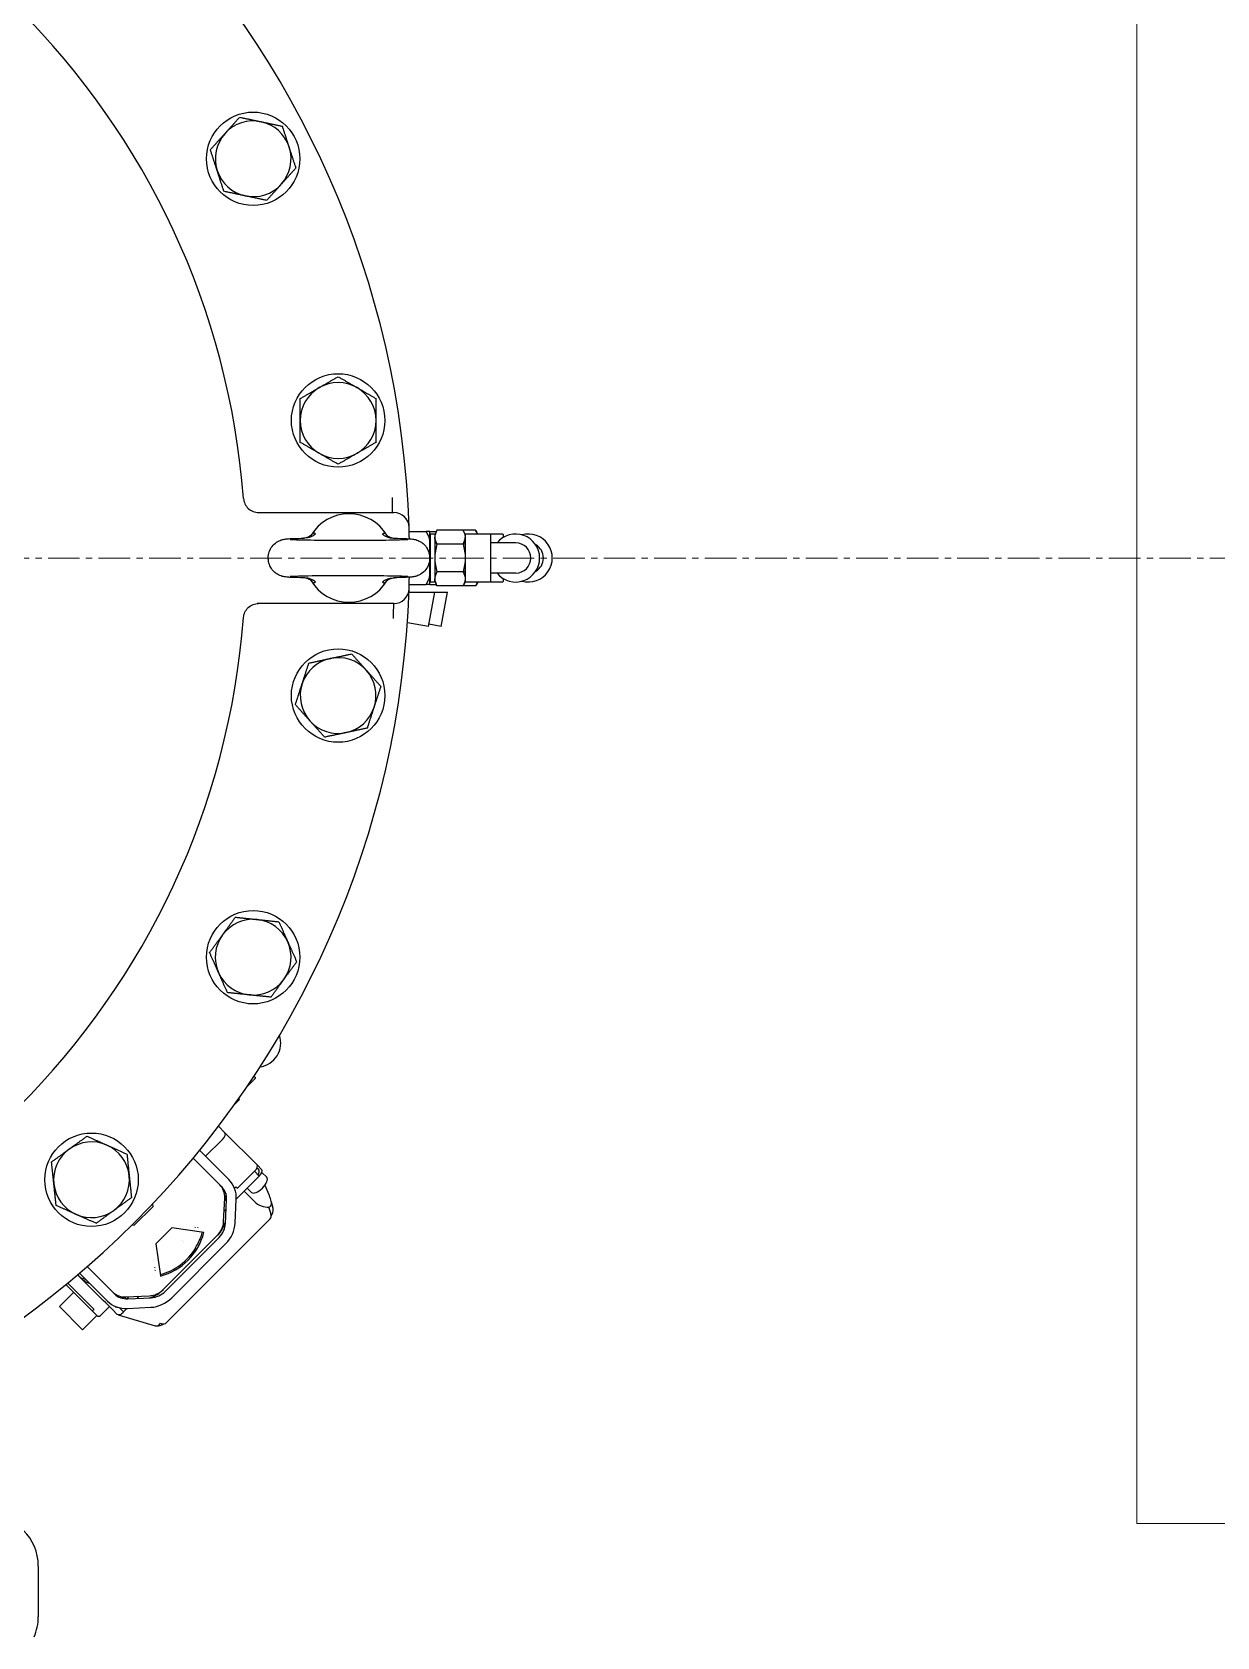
# Model space of a CAD drawing. Header units: millimetres. Extents: x 47998 to 491357, y 29487 to 305355.
# Drawn here: x 49337.9 to 49384.8, y 30350.5 to 30414 of the extents above; entities that cross this region are included whole.
import ezdxf

# ---------------------------------------------------------------- set-up
doc = ezdxf.new("R2010")
doc.units = ezdxf.units.MM
doc.linetypes.add('GP kota 28.53_PBS_strojarstvo_rashladni_sustav$0$CENTER', pattern=[2, 1.25, -0.25, 0.25, -0.25])

msp = doc.modelspace()

# ---------------------------------------------------------------- linework, layer by layer
at = {"color": 4, "linetype": 'Continuous', "lineweight": 20}
for p, q in [((49381.677, 30434.953), (49381.677, 30354.953)), ((49381.677, 30354.953), (49406.677, 30354.953))]:
    msp.add_line(p, q, dxfattribs=at)
at = {"color": 1, "linetype": 'Continuous', "lineweight": -3}
for p, q in [((49352.198, 30394.961), (49352.198, 30395.56)), ((49346.846, 30394.961), (49352.257, 30394.961)), ((49349.148, 30394.107), (49349.067, 30394.165)), ((49351.805, 30394.107), (49351.887, 30394.165)), ((49352.862, 30394.211), (49353.527, 30394.211)), ((49353.677, 30394.211), (49353.527, 30394.211)), ((49353.677, 30393.822), (49353.677, 30394.211)), ((49353.677, 30394.211), (49353.936, 30394.211)), ((49353.697, 30394.111), (49353.697, 30392.211)), ((49353.877, 30394.111), (49353.697, 30394.111)), ((49353.877, 30394.111), (49353.877, 30393.984)), ((49353.877, 30393.984), (49353.877, 30393.161)), ((49354.992, 30394.258), (49353.962, 30394.258)), ((49355.492, 30394.258), (49354.992, 30394.258)), ((49355.077, 30394.111), (49354.992, 30394.258)), ((49355.077, 30394.111), (49355.077, 30393.984)), ((49356.057, 30394.111), (49355.077, 30394.111)), ((49355.077, 30393.984), (49355.077, 30393.161)), ((49355.577, 30394.111), (49355.492, 30394.258)), ((49356.557, 30394.111), (49356.057, 30394.111)), ((49356.077, 30394.091), (49356.077, 30392.231)), ((49356.577, 30394.091), (49356.577, 30393.969)), ((49353.677, 30393.55), (49353.677, 30393.822)), ((49353.677, 30393.561), (49353.697, 30393.561)), ((49353.677, 30392.772), (49353.677, 30393.55)), ((49353.877, 30393.561), (49353.924, 30393.561)), ((49354.992, 30393.71), (49353.962, 30393.71)), ((49355.077, 30393.71), (49354.992, 30393.71)), ((49355.03, 30393.561), (49355.077, 30393.561)), ((49357.077, 30393.761), (49356.077, 30393.761)), ((49353.677, 30392.5), (49353.677, 30392.772)), ((49353.677, 30392.761), (49353.697, 30392.761)), ((49353.877, 30393.161), (49353.877, 30392.339)), ((49353.877, 30392.761), (49353.923, 30392.761)), ((49355.03, 30392.761), (49355.077, 30392.761)), ((49355.077, 30393.161), (49355.077, 30392.339)), ((49349.148, 30392.216), (49349.067, 30392.158)), ((49351.805, 30392.216), (49351.887, 30392.158)), ((49352.862, 30392.111), (49353.527, 30392.111)), ((49353.677, 30392.111), (49353.527, 30392.111)), ((49353.677, 30392.111), (49353.677, 30392.5)), ((49353.677, 30392.111), (49353.936, 30392.111)), ((49353.877, 30392.211), (49353.697, 30392.211)), ((49353.877, 30392.339), (49353.877, 30392.211)), ((49354.992, 30392.613), (49353.962, 30392.613)), ((49354.992, 30392.064), (49353.962, 30392.064)), ((49355.077, 30392.613), (49354.992, 30392.613)), ((49355.077, 30392.211), (49354.992, 30392.064)), ((49355.492, 30392.064), (49354.992, 30392.064)), ((49355.077, 30392.339), (49355.077, 30392.211)), ((49356.057, 30392.211), (49355.077, 30392.211)), ((49355.577, 30392.211), (49355.492, 30392.064)), ((49356.557, 30392.211), (49356.057, 30392.211)), ((49357.077, 30392.561), (49356.077, 30392.561)), ((49356.577, 30392.353), (49356.577, 30392.231)), ((49352.852, 30391.811), (49353.876, 30391.811)), ((49353.626, 30390.454), (49353.876, 30391.811)), ((49353.876, 30391.811), (49354.376, 30391.811)), ((49354.126, 30390.454), (49354.376, 30391.811)), ((49352.257, 30391.361), (49346.846, 30391.361)), ((49353.626, 30390.454), (49352.788, 30390.596)), ((49354.126, 30390.454), (49353.641, 30390.536)), ((49346.775, 30372.57), (49346.417, 30372.212)), ((49346.716, 30372.658), (49346.775, 30372.599)), ((49346.126, 30371.713), (49345.937, 30371.524)), ((49346.111, 30371.77), (49346.126, 30371.713)), ((49345.309, 30370.671), (49345.565, 30370.415)), ((49345.473, 30370.153), (49344.802, 30369.481)), ((49345.565, 30370.415), (49346.836, 30369.144)), ((49345.436, 30368.281), (49344.307, 30369.41)), ((49345.719, 30368.564), (49344.562, 30369.72)), ((49346.734, 30368.892), (49346.062, 30368.22)), ((49346.926, 30368.7), (49346.325, 30368.099)), ((49346.734, 30368.892), (49346.926, 30368.7)), ((49346.836, 30369.144), (49346.836, 30369.143)), ((49346.836, 30369.143), (49347.029, 30368.951)), ((49347.221, 30368.652), (49347.029, 30368.845)), ((49345.597, 30368.02), (49345.584, 30367.862)), ((49346.002, 30368.28), (49345.943, 30368.221)), ((49346.003, 30368.279), (49346.062, 30368.22)), ((49346.015, 30367.788), (49346.325, 30368.099)), ((49346.325, 30368.099), (49346.731, 30367.693)), ((49346.62, 30368.051), (49346.449, 30368.222)), ((49347.145, 30368.338), (49347.301, 30367.971)), ((49341.974, 30366.751), (49342.723, 30367.5)), ((49342.723, 30367.5), (49342.708, 30367.604)), ((49345.513, 30366.899), (49345.558, 30367.827)), ((49345.533, 30367.306), (49345.615, 30367.388)), ((49345.559, 30367.845), (49345.585, 30367.871)), ((49345.634, 30367.812), (49345.584, 30367.862)), ((49345.587, 30366.824), (49345.633, 30367.753)), ((49345.969, 30366.843), (49346.014, 30367.771)), ((49347.379, 30367.237), (49347.309, 30367.475)), ((49347.402, 30367.675), (49347.455, 30367.493)), ((49341.888, 30366.764), (49341.974, 30366.751)), ((49343.462, 30366.649), (49342.826, 30366.012)), ((49343.246, 30362.899), (49347.353, 30367.006)), ((49344.73, 30366.463), (49343.462, 30366.649)), ((49344.382, 30366.668), (49344.405, 30366.691)), ((49344.487, 30366.653), (49344.509, 30366.675)), ((49342.826, 30366.012), (49343.012, 30364.745)), ((49343.126, 30364.212), (49345.263, 30366.349)), ((49343.2, 30364.137), (49345.338, 30366.274)), ((49343.457, 30363.88), (49345.594, 30366.018)), ((49343.861, 30366.147), (49343.863, 30366.149)), ((49343.939, 30366.106), (49343.941, 30366.107)), ((49345.265, 30366.346), (49345.263, 30366.349)), ((49339.736, 30364.789), (49339.781, 30364.744)), ((49339.781, 30364.744), (49340.747, 30363.777)), ((49339.812, 30364.854), (49340.911, 30363.755)), ((49340.116, 30365.116), (49341.194, 30364.038)), ((49342.784, 30365.07), (49342.806, 30365.092)), ((49342.799, 30364.966), (49342.821, 30364.988)), ((49339.011, 30363.533), (49339.577, 30364.099)), ((49340.285, 30363.391), (49339.273, 30364.403)), ((49339.351, 30364.467), (49340.394, 30363.424)), ((49339.993, 30364.673), (49339.958, 30364.638)), ((49339.971, 30364.553), (49340.042, 30364.624)), ((49339.971, 30364.553), (49340.218, 30364.448)), ((49343.128, 30364.209), (49343.126, 30364.212)), ((49339.931, 30362.614), (49339.011, 30363.533)), ((49340.638, 30363.18), (49340.991, 30363.533)), ((49340.847, 30363.677), (49340.747, 30363.777)), ((49341.108, 30363.417), (49340.847, 30363.677)), ((49341.206, 30364.026), (49341.279, 30363.995)), ((49341.232, 30363.518), (49341.248, 30363.534)), ((49341.389, 30363.489), (49341.552, 30363.326)), ((49341.612, 30363.89), (49341.454, 30363.877)), ((49341.552, 30363.326), (49341.686, 30363.459)), ((49341.604, 30363.89), (49341.629, 30363.915)), ((49341.612, 30363.89), (49341.662, 30363.841)), ((49341.647, 30363.916), (49342.575, 30363.962)), ((49341.703, 30363.46), (49342.631, 30363.506)), ((49341.722, 30363.841), (49342.65, 30363.887)), ((49342.086, 30363.859), (49342.168, 30363.942)), ((49339.931, 30362.614), (49340.496, 30363.18)), ((49340.496, 30363.18), (49340.285, 30363.391)), ((49341.108, 30363.417), (49341.109, 30363.416)), ((49341.109, 30363.416), (49341.301, 30363.224)), ((49341.334, 30363.205), (49342.801, 30362.778)), ((49338.177, 30353.261), (49338.177, 30351.261))]:
    msp.add_line(p, q, dxfattribs=at)
at = {"color": 4, "linetype": 'GP kota 28.53_PBS_strojarstvo_rashladni_sustav$0$CENTER', "lineweight": 9}
msp.add_line((49224.564, 30393.161), (49757.964, 30393.161), dxfattribs=at)
at = {"color": 1, "linetype": 'Continuous', "lineweight": -3}
for centre in [(49346.684, 30408.96), (49350.048, 30398.605), (49350.048, 30387.717), (49346.684, 30377.362), (49340.284, 30368.554)]:
    msp.add_circle(centre, 1.85, dxfattribs=at)
for centre, radius, start, end in [((49315.677, 30393.161), 37.2, 1.87889, 88.12111), ((49315.677, 30393.161), 30.715, 4.39815, 85.60185), ((49346.684, 30408.96), 1.5, 78, 138), ((49346.684, 30408.96), 1.5, 138, 198), ((49346.684, 30408.96), 1.5, 18, 78), ((49346.684, 30408.96), 1.5, 318, 18), ((49346.684, 30408.96), 1.5, 198, 258), ((49346.684, 30408.96), 1.5, 258, 318), ((49350.048, 30398.605), 1.5, 120, 180), ((49350.048, 30398.605), 1.5, 60, 120), ((49350.048, 30398.605), 1.5, 0, 60), ((49350.048, 30398.605), 1.5, 180, 240), ((49350.048, 30398.605), 1.5, 300, 0), ((49350.048, 30398.605), 1.5, 240, 300), ((49350.477, 30393.161), 1.75, 31.17039, 148.82953), ((49352.257, 30394.361), 0.6, 1.87889, 90), ((49315.677, 30393.161), 37.2, 1.1737, 1.87889), ((49356.057, 30394.091), 0.02, 0, 90), ((49357.077, 30393.161), 0.95, 219.16671, 140.83329), ((49356.557, 30394.091), 0.02, 0, 90), ((49357.577, 30393.161), 0.95, 254.74248, 105.25752), ((49357.077, 30393.161), 0.6, 270, 90), ((49357.577, 30393.161), 0.6, 299.1764, 60.8236), ((49350.477, 30393.161), 1.75, 211.17041, 328.81926), ((49315.677, 30393.161), 37.2, 358.12111, 358.82631), ((49356.057, 30392.231), 0.02, 270, 0), ((49356.557, 30392.231), 0.02, 270, 0), ((49315.677, 30393.161), 37.2, 271.87889, 358.12111), ((49352.257, 30391.961), 0.6, 270, 358.12111), ((49315.677, 30393.161), 30.715, 274.39815, 355.60185), ((49315.649, 30393.163), 31.227, 356.70248, 356.70252), ((49350.048, 30387.717), 1.5, 102, 162), ((49350.048, 30387.717), 1.5, 42, 102), ((49350.048, 30387.717), 1.5, 342, 42), ((49350.048, 30387.717), 1.5, 162, 222), ((49350.048, 30387.717), 1.5, 282, 342), ((49350.048, 30387.717), 1.5, 222, 282), ((49346.684, 30377.362), 1.5, 84, 144), ((49346.684, 30377.362), 1.5, 24, 84), ((49346.684, 30377.362), 1.5, 144, 204), ((49346.684, 30377.362), 1.5, 324, 24), ((49346.684, 30377.362), 1.5, 204, 264), ((49346.684, 30377.362), 1.5, 264, 324), ((49346.825, 30373.963), 0.95, 277.80486, 18.90034), ((49346.761, 30372.584), 0.02, 315, 45), ((49340.284, 30368.554), 1.5, 66, 126), ((49340.284, 30368.554), 1.5, 6, 66), ((49340.284, 30368.554), 1.5, 126, 186), ((49340.284, 30368.554), 1.5, 306, 6), ((49340.284, 30368.554), 1.5, 186, 246), ((49340.284, 30368.554), 1.5, 246, 306), ((49340.567, 30363.251), 0.1, 225, 315), ((49336.177, 30353.261), 2, 0, 90), ((49336.177, 30351.261), 2, 336.42182, 0)]:
    msp.add_arc(centre, radius, start, end, dxfattribs=at)
for centre, major_axis, ratio, start_param, end_param in [((49352.257, 30390.761), (0, 0.6), 0.049036, 0.000805, 1.567579), ((49345.388, 30370.238), (0.177, 0.177), 0.483612, 4.712389, 6.283185), ((49344.871, 30367.715), (0.849, 0.849), 0.906308, 5.497787, 6.283185), ((49346.921, 30368.352), (0.301, 0.301), 0.422618, 3.141593, 6.283185), ((49346.659, 30368.967), (0.177, 0.177), 0.426464, 4.712389, 6.274168), ((49346.6, 30368.672), (0.301, 0.301), 0.422618, 5.341264, 6.727102), ((49346.852, 30368.774), (0.177, 0.177), 0.422618, 4.712389, 6.283185), ((49344.796, 30367.79), (0.566, 0.566), 0.906308, 5.497787, 6.283185), ((49344.871, 30367.715), (0.566, 0.566), 0.906308, 5.497787, 6.283185), ((49347.481, 30367.792), (-0.652, 1.491), 0.057462, 1.425189, 1.49471), ((49345.57, 30367.676), (0.1, 0.1), 0.298836, 0.618531, 1.440785), ((49347.155, 30368.117), (-0.487, 0.487), 0.871723, 1.570796, 2.528676), ((49346.824, 30367.326), (0.651, 0.077), 0.7587, -0.587216, 0.015901), ((49346.945, 30367.205), (0.424, 0.424), 0.763975, 5.759587, 5.934119), ((49344.75, 30366.861), (0.566, 0.566), 0.906308, 4.712389, 5.497787), ((49344.496, 30367.115), (0.849, 0.849), 0.906308, 4.712389, 5.247812), ((49344.825, 30366.787), (0.566, 0.566), 0.906308, 4.712389, 5.497787), ((49344.825, 30366.787), (0.849, 0.849), 0.906308, 4.712389, 5.497787), ((49346.824, 30367.326), (-0.558, 0.28), 0.488638, 2.980577, 3.591442), ((49347.09, 30367.06), (0.247, 0.247), 0.662309, 5.759587, 5.934119), ((49342.695, 30366.779), (1.556, 1.556), 0.906308, 4.127326, 5.297452), ((49342.645, 30366.83), (1.556, 1.556), 0.906308, 4.96821, 5.277299), ((49342.65, 30366.824), (1.556, 1.556), 0.906308, 4.145108, 4.96821), ((49341.685, 30364.679), (0.566, 0.566), 0.906308, 3.141593, 3.926991), ((49342.613, 30364.724), (0.566, 0.566), 0.906308, 3.926991, 4.712389), ((49342.359, 30364.978), (0.849, 0.849), 0.906308, 4.176966, 4.712389), ((49342.688, 30364.65), (0.566, 0.566), 0.906308, 3.926991, 4.712389), ((49341.759, 30364.604), (0.849, 0.849), 0.906308, 3.141593, 3.926991), ((49341.759, 30364.604), (0.566, 0.566), 0.906308, 3.141593, 3.926991), ((49341.422, 30364.203), (-0.447, 0.179), 0.512383, 1.993997, 2.238089), ((49341.798, 30363.905), (0.1, 0.1), 0.298836, 1.700808, 2.523062), ((49342.688, 30364.65), (0.849, 0.849), 0.906308, 3.926991, 4.712389), ((49340.355, 30363.462), (0.0707, 0.0707), 0.54, 3.141593, 4.712389), ((49341.918, 30362.96), (-0.621, 0.271), 0.057462, 0.145608, 0.187024), ((49341.755, 30363.123), (-0.203, 0.203), 0.871723, 0, 0.113964), ((49342.871, 30363.018), (0.07, 0.24), 0.78126, 3.141593, 4.306849), ((49342.926, 30363.428), (0.077, 0.651), 0.7587, 3.186222, 3.728809), ((49343.192, 30363.162), (0.247, 0.247), 0.662309, 3.490659, 3.665191), ((49342.926, 30363.428), (-0.28, 0.558), 0.488638, 2.691743, 3.302608)]:
    msp.add_ellipse(centre, major_axis=major_axis, ratio=ratio, start_param=start_param, end_param=end_param, dxfattribs=at)
for points, weights in [([(49345.569, 30409.964), (49345.838, 30410.262), (49346.149, 30410.607)], [1.75055534995, 1.75055534995, 1.6248711306]), ([(49346.149, 30410.607), (49346.603, 30410.511), (49346.996, 30410.427)], [1.6248711306, 1.75055534995, 1.75055534995]), ([(49344.99, 30409.32), (49345.3, 30409.665), (49345.569, 30409.964)], [1.6248711306, 1.75055534995, 1.75055534995]), ([(49346.996, 30410.427), (49347.389, 30410.344), (49347.843, 30410.247)], [1.75055534995, 1.75055534995, 1.6248711306]), ([(49348.11, 30409.424), (49347.986, 30409.806), (49347.843, 30410.247)], [1.75055534995, 1.75055534995, 1.6248711306]), ([(49345.257, 30408.497), (49345.133, 30408.879), (49344.99, 30409.32)], [1.75055534995, 1.75055534995, 1.6248711306]), ([(49348.378, 30408.6), (49348.235, 30409.041), (49348.11, 30409.424)], [1.6248711306, 1.75055534995, 1.75055534995]), ([(49348.378, 30408.6), (49348.067, 30408.255), (49347.798, 30407.956)], [1.6248711306, 1.75055534995, 1.75055534995]), ([(49345.525, 30407.673), (49345.381, 30408.114), (49345.257, 30408.497)], [1.6248711306, 1.75055534995, 1.75055534995]), ([(49347.798, 30407.956), (49347.53, 30407.658), (49347.219, 30407.313)], [1.75055534995, 1.75055534995, 1.6248711306]), ([(49346.372, 30407.493), (49345.979, 30407.576), (49345.525, 30407.673)], [1.75055534995, 1.75055534995, 1.6248711306]), ([(49347.219, 30407.313), (49346.765, 30407.409), (49346.372, 30407.493)], [1.6248711306, 1.75055534995, 1.75055534995]), ([(49349.298, 30399.904), (49349.646, 30400.105), (49350.048, 30400.337)], [1.75055534995, 1.75055534995, 1.6248711306]), ([(49350.048, 30400.337), (49350.45, 30400.105), (49350.798, 30399.904)], [1.6248711306, 1.75055534995, 1.75055534995]), ([(49348.548, 30399.471), (49348.95, 30399.703), (49349.298, 30399.904)], [1.6248711306, 1.75055534995, 1.75055534995]), ([(49350.798, 30399.904), (49351.146, 30399.703), (49351.548, 30399.471)], [1.75055534995, 1.75055534995, 1.6248711306]), ([(49348.548, 30398.605), (49348.548, 30399.007), (49348.548, 30399.471)], [1.75055534995, 1.75055534995, 1.6248711306]), ([(49351.548, 30398.605), (49351.548, 30399.007), (49351.548, 30399.471)], [1.75055534995, 1.75055534995, 1.6248711306]), ([(49348.548, 30397.739), (49348.548, 30398.203), (49348.548, 30398.605)], [1.6248711306, 1.75055534995, 1.75055534995]), ([(49351.548, 30397.739), (49351.548, 30398.203), (49351.548, 30398.605)], [1.6248711306, 1.75055534995, 1.75055534995]), ([(49349.298, 30397.306), (49348.95, 30397.507), (49348.548, 30397.739)], [1.75055534995, 1.75055534995, 1.6248711306]), ([(49351.548, 30397.739), (49351.146, 30397.507), (49350.798, 30397.306)], [1.6248711306, 1.75055534995, 1.75055534995]), ([(49350.048, 30396.873), (49349.646, 30397.105), (49349.298, 30397.306)], [1.6248711306, 1.75055534995, 1.75055534995]), ([(49350.798, 30397.306), (49350.45, 30397.105), (49350.048, 30396.873)], [1.75055534995, 1.75055534995, 1.6248711306]), ([(49354.992, 30394.258), (49355.077, 30394.111), (49355.077, 30393.984)], [2.02820517814, 2.18508739465, 2.18508739465]), ([(49355.492, 30394.258), (49355.537, 30394.181), (49355.557, 30394.111)], [2.02820517814, 2.10800585751, 2.14721462933]), ([(49355.077, 30392.339), (49355.077, 30392.211), (49354.992, 30392.064)], [2.18508739465, 2.18508739465, 2.02820517815]), ([(49355.557, 30392.211), (49355.537, 30392.142), (49355.492, 30392.064)], [2.14721462933, 2.10800585751, 2.02820517815]), ([(49348.622, 30388.181), (49348.746, 30388.563), (49348.889, 30389.004)], [1.75055534995, 1.75055534995, 1.6248711306]), ([(49348.889, 30389.004), (49349.343, 30389.101), (49349.736, 30389.185)], [1.6248711306, 1.75055534995, 1.75055534995]), ([(49349.736, 30389.185), (49350.13, 30389.268), (49350.584, 30389.365)], [1.75055534995, 1.75055534995, 1.6248711306]), ([(49350.584, 30389.365), (49350.894, 30389.02), (49351.163, 30388.721)], [1.6248711306, 1.75055534995, 1.75055534995]), ([(49351.163, 30388.721), (49351.432, 30388.422), (49351.743, 30388.077)], [1.75055534995, 1.75055534995, 1.6248711306]), ([(49348.354, 30387.357), (49348.498, 30387.799), (49348.622, 30388.181)], [1.6248711306, 1.75055534995, 1.75055534995]), ([(49351.475, 30387.254), (49351.599, 30387.636), (49351.743, 30388.077)], [1.75055534995, 1.75055534995, 1.6248711306]), ([(49348.934, 30386.714), (49348.665, 30387.012), (49348.354, 30387.357)], [1.75055534995, 1.75055534995, 1.6248711306]), ([(49351.207, 30386.43), (49351.351, 30386.872), (49351.475, 30387.254)], [1.6248711306, 1.75055534995, 1.75055534995]), ([(49349.513, 30386.07), (49349.203, 30386.415), (49348.934, 30386.714)], [1.6248711306, 1.75055534995, 1.75055534995]), ([(49351.207, 30386.43), (49350.753, 30386.334), (49350.36, 30386.25)], [1.6248711306, 1.75055534995, 1.75055534995]), ([(49350.36, 30386.25), (49349.967, 30386.167), (49349.513, 30386.07)], [1.75055534995, 1.75055534995, 1.6248711306]), ([(49345.47, 30378.244), (49345.706, 30378.569), (49345.979, 30378.945)], [1.75055534995, 1.75055534995, 1.6248711306]), ([(49345.979, 30378.945), (49346.441, 30378.896), (49346.841, 30378.854)], [1.6248711306, 1.75055534995, 1.75055534995]), ([(49346.841, 30378.854), (49347.24, 30378.812), (49347.702, 30378.764)], [1.75055534995, 1.75055534995, 1.6248711306]), ([(49347.702, 30378.764), (49347.891, 30378.34), (49348.054, 30377.972)], [1.6248711306, 1.75055534995, 1.75055534995]), ([(49344.961, 30377.543), (49345.234, 30377.919), (49345.47, 30378.244)], [1.6248711306, 1.75055534995, 1.75055534995]), ([(49345.313, 30376.752), (49345.15, 30377.119), (49344.961, 30377.543)], [1.75055534995, 1.75055534995, 1.6248711306]), ([(49348.054, 30377.972), (49348.218, 30377.605), (49348.406, 30377.181)], [1.75055534995, 1.75055534995, 1.6248711306]), ([(49347.897, 30376.481), (49348.134, 30376.806), (49348.406, 30377.181)], [1.75055534995, 1.75055534995, 1.6248711306]), ([(49345.666, 30375.961), (49345.477, 30376.385), (49345.313, 30376.752)], [1.6248711306, 1.75055534995, 1.75055534995]), ([(49347.388, 30375.78), (49347.661, 30376.156), (49347.897, 30376.481)], [1.6248711306, 1.75055534995, 1.75055534995]), ([(49346.527, 30375.871), (49346.127, 30375.913), (49345.666, 30375.961)], [1.75055534995, 1.75055534995, 1.6248711306]), ([(49347.388, 30375.78), (49346.927, 30375.829), (49346.527, 30375.871)], [1.6248711306, 1.75055534995, 1.75055534995]), ([(49346.11, 30371.768), (49346.119, 30371.742), (49346.126, 30371.713)], [2.27535489428, 2.25175032431, 2.22350811795]), ([(49339.402, 30369.767), (49339.728, 30370.004), (49340.103, 30370.276)], [1.75055534995, 1.75055534995, 1.6248711306]), ([(49340.103, 30370.276), (49340.527, 30370.088), (49340.894, 30369.924)], [1.6248711306, 1.75055534995, 1.75055534995]), ([(49340.894, 30369.924), (49341.261, 30369.761), (49341.685, 30369.572)], [1.75055534995, 1.75055534995, 1.6248711306]), ([(49338.702, 30369.258), (49339.077, 30369.531), (49339.402, 30369.767)], [1.6248711306, 1.75055534995, 1.75055534995]), ([(49338.792, 30368.397), (49338.75, 30368.797), (49338.702, 30369.258)], [1.75055534995, 1.75055534995, 1.6248711306]), ([(49341.685, 30369.572), (49341.734, 30369.11), (49341.776, 30368.711)], [1.6248711306, 1.75055534995, 1.75055534995]), ([(49341.776, 30368.711), (49341.818, 30368.311), (49341.866, 30367.849)], [1.75055534995, 1.75055534995, 1.6248711306]), ([(49338.883, 30367.536), (49338.834, 30367.997), (49338.792, 30368.397)], [1.6248711306, 1.75055534995, 1.75055534995]), ([(49339.674, 30367.184), (49339.307, 30367.347), (49338.883, 30367.536)], [1.75055534995, 1.75055534995, 1.6248711306]), ([(49340.465, 30366.831), (49340.841, 30367.104), (49341.166, 30367.34)], [1.6248711306, 1.75055534995, 1.75055534995]), ([(49341.166, 30367.34), (49341.491, 30367.577), (49341.866, 30367.849)], [1.75055534995, 1.75055534995, 1.6248711306]), ([(49340.465, 30366.831), (49340.041, 30367.02), (49339.674, 30367.184)], [1.6248711306, 1.75055534995, 1.75055534995])]:
    msp.add_rational_spline(points, weights, degree=2, dxfattribs=at)
for points in [[(49346.302, 30395.515), (49346.302, 30395.516), (49346.302, 30395.516), (49346.301, 30395.517)], [(49349.148, 30394.107), (49349.148, 30394.106), (49349.147, 30394.105), (49349.146, 30394.105)], [(49351.807, 30394.105), (49351.806, 30394.105), (49351.806, 30394.106), (49351.805, 30394.107)], [(49353.527, 30394.211), (49353.598, 30394.088), (49353.653, 30393.961), (49353.677, 30393.822)], [(49353.962, 30394.258), (49353.91, 30394.168), (49353.877, 30394.077), (49353.877, 30393.984)], [(49353.877, 30393.984), (49353.877, 30393.891), (49353.91, 30393.799), (49353.962, 30393.71)], [(49353.962, 30393.71), (49353.91, 30393.799), (49353.877, 30393.891), (49353.877, 30393.984)], [(49355.077, 30393.984), (49355.077, 30393.891), (49355.044, 30393.799), (49354.992, 30393.71)], [(49354.992, 30393.71), (49355.044, 30393.799), (49355.077, 30393.891), (49355.077, 30393.984)], [(49353.677, 30393.55), (49353.668, 30393.496), (49353.654, 30393.444), (49353.636, 30393.393)], [(49353.962, 30393.71), (49353.91, 30393.531), (49353.877, 30393.347), (49353.877, 30393.161)], [(49354.992, 30393.71), (49355.043, 30393.531), (49355.077, 30393.347), (49355.077, 30393.161)], [(49353.636, 30392.929), (49353.654, 30392.878), (49353.668, 30392.826), (49353.677, 30392.772)], [(49353.677, 30392.5), (49353.653, 30392.362), (49353.598, 30392.234), (49353.527, 30392.111)], [(49353.962, 30392.613), (49353.91, 30392.523), (49353.877, 30392.432), (49353.877, 30392.339)], [(49353.877, 30392.339), (49353.877, 30392.245), (49353.91, 30392.154), (49353.962, 30392.064)], [(49353.962, 30392.064), (49353.91, 30392.154), (49353.877, 30392.245), (49353.877, 30392.339)], [(49354.992, 30392.613), (49355.044, 30392.523), (49355.077, 30392.432), (49355.077, 30392.339)], [(49341.232, 30363.518), (49341.238, 30363.523), (49341.245, 30363.528), (49341.251, 30363.533)]]:
    msp.add_open_spline(points, degree=3, dxfattribs=at)
for points, knots in [([(49346.302, 30395.515), (49346.307, 30395.443), (49346.326, 30395.372), (49346.389, 30395.236), (49346.435, 30395.173), (49346.548, 30395.068), (49346.614, 30395.027), (49346.753, 30394.975), (49346.824, 30394.961), (49346.896, 30394.961), (49346.896, 30394.961), (49346.897, 30394.961)], [-0.9004468, -0.9004468, -0.9004468, -0.9004468, -0.6817895, -0.6817895, -0.4495896, -0.4495896, -0.2170841, -0.2170841, 0, 0, 0.0013916, 0.0013916, 0.0013916, 0.0013916]), ([(49348.697, 30392.378), (49348.507, 30392.382), (49348.348, 30392.387), (49348.162, 30392.395), (49348.108, 30392.397), (49348.029, 30392.403), (49348, 30392.405), (49347.953, 30392.411), (49347.939, 30392.413), (49347.899, 30392.42), (49347.871, 30392.425), (49347.806, 30392.443), (49347.773, 30392.454), (49347.708, 30392.481), (49347.677, 30392.497), (49347.599, 30392.544), (49347.554, 30392.578), (49347.46, 30392.668), (49347.414, 30392.727), (49347.338, 30392.862), (49347.31, 30392.939), (49347.286, 30393.065), (49347.281, 30393.113), (49347.281, 30393.244), (49347.295, 30393.328), (49347.348, 30393.483), (49347.388, 30393.557), (49347.487, 30393.685), (49347.548, 30393.742), (49347.645, 30393.808), (49347.678, 30393.826), (49347.738, 30393.855), (49347.766, 30393.865), (49347.809, 30393.88), (49347.827, 30393.885), (49347.867, 30393.896), (49347.888, 30393.9), (49347.925, 30393.907), (49347.94, 30393.91), (49347.982, 30393.915), (49348.004, 30393.917), (49348.097, 30393.925), (49348.176, 30393.929), (49348.392, 30393.937), (49348.533, 30393.941), (49348.697, 30393.944)], [0, 0, 0, 0, 0.812703, 0.812703, 1.237875, 1.237875, 1.520232, 1.520232, 1.626256, 1.626256, 1.767357, 1.767357, 1.883412, 1.883412, 1.991442, 1.991442, 2.160174, 2.160174, 2.38207, 2.38207, 2.623065, 2.623065, 2.76685, 2.76685, 3.014743, 3.014743, 3.259556, 3.259556, 3.502849, 3.502849, 3.617177, 3.617177, 3.711025, 3.711025, 3.775502, 3.775502, 3.875274, 3.875274, 3.983833, 3.983833, 4.19623, 4.19623, 4.834281, 4.834281, 5.533924, 5.533924, 5.533924, 5.533924]), ([(49349.067, 30394.165), (49349.037, 30394.124), (49349.003, 30394.087), (49348.968, 30394.057), (49348.945, 30394.038), (49348.921, 30394.022), (49348.897, 30394.008), (49348.884, 30394.001), (49348.87, 30393.994), (49348.857, 30393.988), (49348.795, 30393.96), (49348.733, 30393.948), (49348.67, 30393.943)], [0.000000002, 0.000000002, 0.000000002, 0.000000002, 0.001498404, 0.001498404, 0.001498404, 0.002459654, 0.002459654, 0.002459654, 0.002996807, 0.002996807, 0.002996807, 0.005553064, 0.005553064, 0.005553064, 0.005553064]), ([(49349.146, 30394.105), (49349.125, 30394.084), (49349.102, 30394.065), (49349.078, 30394.05), (49349.062, 30394.04), (49349.046, 30394.03), (49349.029, 30394.022), (49348.987, 30394.001), (49348.944, 30393.987), (49348.901, 30393.976), (49348.825, 30393.956), (49348.748, 30393.948), (49348.671, 30393.943)], [0, 0, 0, 0, 0.000877566, 0.000877566, 0.000877566, 0.001467306, 0.001467306, 0.001467306, 0.002934612, 0.002934612, 0.002934612, 0.005508973, 0.005508973, 0.005508973, 0.005508973]), ([(49349.039, 30394.128), (49349.037, 30394.126), (49349.025, 30394.112), (49348.992, 30394.064), (49348.97, 30394.031), (49348.946, 30393.988)], [0, 0, 0, 0, 0.2837834, 0.2837834, 0.5628961, 0.5628961, 0.5628961, 0.5628961]), ([(49351.807, 30394.105), (49351.828, 30394.084), (49351.851, 30394.065), (49351.875, 30394.05), (49351.891, 30394.04), (49351.908, 30394.03), (49351.925, 30394.022), (49351.966, 30394.001), (49352.009, 30393.987), (49352.053, 30393.976), (49352.129, 30393.956), (49352.206, 30393.948), (49352.283, 30393.943)], [0, 0, 0, 0, 0.000877566, 0.000877566, 0.000877566, 0.001467306, 0.001467306, 0.001467306, 0.002934612, 0.002934612, 0.002934612, 0.005508983, 0.005508983, 0.005508983, 0.005508983]), ([(49351.887, 30394.165), (49351.916, 30394.124), (49351.95, 30394.087), (49351.986, 30394.057), (49352.008, 30394.039), (49352.031, 30394.023), (49352.054, 30394.01), (49352.068, 30394.002), (49352.082, 30393.995), (49352.096, 30393.988), (49352.159, 30393.96), (49352.221, 30393.948), (49352.283, 30393.943)], [0, 0, 0, 0, 0.001498404, 0.001498404, 0.001498404, 0.002419827, 0.002419827, 0.002419827, 0.002996807, 0.002996807, 0.002996807, 0.005553398, 0.005553398, 0.005553398, 0.005553398]), ([(49352.008, 30393.988), (49352.006, 30393.992), (49352.003, 30393.996), (49351.972, 30394.049), (49351.948, 30394.085), (49351.923, 30394.119), (49351.916, 30394.127), (49351.915, 30394.128)], [2.6403355, 2.6403355, 2.6403355, 2.6403355, 2.6668441, 2.6668441, 3.0019038, 3.0019038, 3.2038233, 3.2038233, 3.2038233, 3.2038233]), ([(49352.257, 30393.944), (49352.446, 30393.94), (49352.606, 30393.935), (49352.791, 30393.928), (49352.845, 30393.925), (49352.925, 30393.919), (49352.953, 30393.917), (49353.001, 30393.911), (49353.015, 30393.909), (49353.054, 30393.903), (49353.083, 30393.897), (49353.147, 30393.88), (49353.181, 30393.868), (49353.245, 30393.841), (49353.277, 30393.825), (49353.355, 30393.779), (49353.4, 30393.744), (49353.493, 30393.655), (49353.54, 30393.595), (49353.615, 30393.461), (49353.643, 30393.383), (49353.668, 30393.257), (49353.672, 30393.209), (49353.672, 30393.079), (49353.658, 30392.995), (49353.605, 30392.84), (49353.566, 30392.766), (49353.467, 30392.637), (49353.406, 30392.58), (49353.308, 30392.515), (49353.275, 30392.496), (49353.215, 30392.468), (49353.188, 30392.457), (49353.144, 30392.442), (49353.127, 30392.437), (49353.087, 30392.426), (49353.066, 30392.422), (49353.029, 30392.415), (49353.013, 30392.413), (49352.971, 30392.407), (49352.949, 30392.405), (49352.856, 30392.398), (49352.778, 30392.394), (49352.561, 30392.386), (49352.42, 30392.382), (49352.257, 30392.378)], [0, 0, 0, 0, 0.812703, 0.812703, 1.237875, 1.237875, 1.520232, 1.520232, 1.626256, 1.626256, 1.767357, 1.767357, 1.883412, 1.883412, 1.991442, 1.991442, 2.160174, 2.160174, 2.38207, 2.38207, 2.623065, 2.623065, 2.76685, 2.76685, 3.014743, 3.014743, 3.259556, 3.259556, 3.502849, 3.502849, 3.617177, 3.617177, 3.711025, 3.711025, 3.775502, 3.775502, 3.875274, 3.875274, 3.983833, 3.983833, 4.19623, 4.19623, 4.834281, 4.834281, 5.533924, 5.533924, 5.533924, 5.533924]), ([(49348.143, 30393.899), (49348.143, 30393.899), (49348.143, 30393.899), (49348.144, 30393.899), (49348.152, 30393.898), (49348.186, 30393.895), (49348.223, 30393.893), (49348.344, 30393.888), (49348.445, 30393.885), (49348.713, 30393.878), (49348.894, 30393.875), (49349.306, 30393.869), (49349.543, 30393.866), (49350.012, 30393.862), (49350.245, 30393.861), (49350.477, 30393.861)], [5.903535, 5.903535, 5.903535, 5.903535, 5.909303, 5.909303, 6.107622, 6.107622, 6.477937, 6.477937, 7.070262, 7.070262, 7.803554, 7.803554, 8.574519, 8.574519, 9.268829, 9.268829, 9.268829, 9.268829]), ([(49350.477, 30393.861), (49350.734, 30393.861), (49350.995, 30393.863), (49351.488, 30393.867), (49351.726, 30393.87), (49352.144, 30393.876), (49352.329, 30393.88), (49352.616, 30393.888), (49352.727, 30393.893), (49352.798, 30393.898), (49352.81, 30393.899), (49352.81, 30393.899)], [0, 0, 0, 0, 0.772132, 0.772132, 1.559376, 1.559376, 2.344158, 2.344158, 3.111742, 3.111742, 3.360179, 3.360179, 3.360179, 3.360179]), ([(49353.877, 30393.161), (49353.877, 30393.068), (49353.885, 30392.975), (49353.9, 30392.883), (49353.915, 30392.791), (49353.936, 30392.701), (49353.962, 30392.613)], [0.015334346, 0.015334346, 0.015334346, 0.015334346, 0.018110341, 0.018110341, 0.018110341, 0.020886336, 0.020886336, 0.020886336, 0.020886336]), ([(49355.077, 30393.161), (49355.077, 30393.068), (49355.069, 30392.975), (49355.054, 30392.883), (49355.039, 30392.791), (49355.018, 30392.701), (49354.992, 30392.613)], [0.015334346, 0.015334346, 0.015334346, 0.015334346, 0.018110341, 0.018110341, 0.018110341, 0.020886336, 0.020886336, 0.020886336, 0.020886336]), ([(49350.477, 30392.461), (49350.219, 30392.461), (49349.959, 30392.46), (49349.466, 30392.456), (49349.227, 30392.453), (49348.809, 30392.446), (49348.624, 30392.443), (49348.337, 30392.434), (49348.227, 30392.43), (49348.155, 30392.425), (49348.143, 30392.424), (49348.143, 30392.424)], [0, 0, 0, 0, 0.772132, 0.772132, 1.559376, 1.559376, 2.344158, 2.344158, 3.111742, 3.111742, 3.360179, 3.360179, 3.360179, 3.360179]), ([(49349.067, 30392.158), (49349.037, 30392.199), (49349.003, 30392.236), (49348.968, 30392.266), (49348.946, 30392.284), (49348.923, 30392.299), (49348.9, 30392.312), (49348.886, 30392.321), (49348.872, 30392.328), (49348.857, 30392.334), (49348.795, 30392.362), (49348.733, 30392.375), (49348.67, 30392.379)], [0, 0, 0, 0, 0.001498404, 0.001498404, 0.001498404, 0.002415266, 0.002415266, 0.002415266, 0.002996807, 0.002996807, 0.002996807, 0.005553331, 0.005553331, 0.005553331, 0.005553331]), ([(49349.146, 30392.218), (49349.125, 30392.239), (49349.102, 30392.257), (49349.078, 30392.273), (49349.062, 30392.283), (49349.046, 30392.292), (49349.029, 30392.301), (49348.987, 30392.321), (49348.944, 30392.336), (49348.901, 30392.347), (49348.825, 30392.366), (49348.748, 30392.375), (49348.671, 30392.379)], [0, 0, 0, 0, 0.000877566, 0.000877566, 0.000877566, 0.001467306, 0.001467306, 0.001467306, 0.002934612, 0.002934612, 0.002934612, 0.005508983, 0.005508983, 0.005508983, 0.005508983]), ([(49348.946, 30392.334), (49348.953, 30392.321), (49348.961, 30392.309), (49348.995, 30392.252), (49349.018, 30392.221), (49349.035, 30392.199), (49349.038, 30392.195), (49349.039, 30392.194)], [2.6401081, 2.6401081, 2.6401081, 2.6401081, 2.7269226, 2.7269226, 3.0686634, 3.0686634, 3.2034938, 3.2034938, 3.2034938, 3.2034938]), ([(49352.81, 30392.424), (49352.81, 30392.424), (49352.81, 30392.424), (49352.81, 30392.424), (49352.802, 30392.425), (49352.767, 30392.427), (49352.73, 30392.429), (49352.609, 30392.434), (49352.508, 30392.438), (49352.24, 30392.444), (49352.059, 30392.448), (49351.648, 30392.454), (49351.41, 30392.456), (49350.942, 30392.46), (49350.708, 30392.461), (49350.477, 30392.461)], [5.903535, 5.903535, 5.903535, 5.903535, 5.909303, 5.909303, 6.107622, 6.107622, 6.477937, 6.477937, 7.070262, 7.070262, 7.803554, 7.803554, 8.574519, 8.574519, 9.268829, 9.268829, 9.268829, 9.268829]), ([(49351.807, 30392.218), (49351.828, 30392.239), (49351.851, 30392.257), (49351.875, 30392.273), (49351.891, 30392.283), (49351.908, 30392.292), (49351.925, 30392.301), (49351.966, 30392.321), (49352.009, 30392.336), (49352.053, 30392.347), (49352.129, 30392.366), (49352.206, 30392.375), (49352.283, 30392.379)], [0, 0, 0, 0, 0.000877566, 0.000877566, 0.000877566, 0.001467306, 0.001467306, 0.001467306, 0.002934612, 0.002934612, 0.002934612, 0.005508973, 0.005508973, 0.005508973, 0.005508973]), ([(49351.887, 30392.158), (49351.917, 30392.199), (49351.95, 30392.236), (49351.986, 30392.266), (49352.022, 30392.295), (49352.059, 30392.318), (49352.096, 30392.334), (49352.159, 30392.362), (49352.221, 30392.375), (49352.283, 30392.379)], [0, 0, 0, 0, 0.001498404, 0.001498404, 0.001498404, 0.002996807, 0.002996807, 0.002996807, 0.005548719, 0.005548719, 0.005548719, 0.005548719]), ([(49351.915, 30392.194), (49351.916, 30392.195), (49351.924, 30392.205), (49351.952, 30392.245), (49351.973, 30392.275), (49352, 30392.32), (49352.004, 30392.327), (49352.008, 30392.334)], [0, 0, 0, 0, 0.2398306, 0.2398306, 0.5161634, 0.5161634, 0.5635887, 0.5635887, 0.5635887, 0.5635887]), ([(49346.302, 30390.807), (49346.307, 30390.88), (49346.326, 30390.951), (49346.389, 30391.087), (49346.435, 30391.15), (49346.548, 30391.254), (49346.614, 30391.295), (49346.753, 30391.348), (49346.824, 30391.361), (49346.896, 30391.361), (49346.896, 30391.361), (49346.897, 30391.361)], [0, 0, 0, 0, 0.2186101, 0.2186101, 0.4507598, 0.4507598, 0.6832151, 0.6832151, 0.9002524, 0.9002524, 0.9016437, 0.9016437, 0.9016437, 0.9016437]), ([(49347.309, 30367.475), (49347.324, 30367.477), (49347.339, 30367.481), (49347.353, 30367.49), (49347.367, 30367.499), (49347.379, 30367.513), (49347.388, 30367.53), (49347.396, 30367.547), (49347.401, 30367.567), (49347.403, 30367.587), (49347.406, 30367.607), (49347.406, 30367.627), (49347.405, 30367.647), (49347.402, 30367.687), (49347.394, 30367.725), (49347.384, 30367.762), (49347.373, 30367.799), (49347.36, 30367.834), (49347.346, 30367.868)], [0.011059621, 0.011059621, 0.011059621, 0.011059621, 0.011663976, 0.011663976, 0.011663976, 0.012268332, 0.012268332, 0.012268332, 0.012872687, 0.012872687, 0.012872687, 0.013477042, 0.013477042, 0.013477042, 0.014685752, 0.014685752, 0.014685752, 0.015894462, 0.015894462, 0.015894462, 0.015894462]), ([(49339.781, 30364.744), (49339.793, 30364.731), (49339.806, 30364.72), (49339.82, 30364.708), (49339.833, 30364.697), (49339.847, 30364.687), (49339.862, 30364.677), (49339.869, 30364.672), (49339.876, 30364.667), (49339.884, 30364.662), (49339.891, 30364.657), (49339.899, 30364.653), (49339.907, 30364.649), (49339.915, 30364.645), (49339.923, 30364.641), (49339.931, 30364.638)], [0, 0, 0, 0, 0.000581991, 0.000581991, 0.000581991, 0.001163982, 0.001163982, 0.001163982, 0.001454978, 0.001454978, 0.001454978, 0.001745973, 0.001745973, 0.001745973, 0.002036969, 0.002036969, 0.002036969, 0.002036969]), ([(49339.931, 30364.638), (49339.936, 30364.637), (49339.94, 30364.636), (49339.944, 30364.635), (49339.949, 30364.634), (49339.954, 30364.634), (49339.958, 30364.638)], [0.0020369686, 0.0020369686, 0.0020369686, 0.0020369686, 0.0021824664, 0.0021824664, 0.0021824664, 0.0023279641, 0.0023279641, 0.0023279641, 0.0023279641]), ([(49341.335, 30363.504), (49341.332, 30363.503), (49341.33, 30363.503), (49341.327, 30363.502), (49341.316, 30363.501), (49341.305, 30363.502), (49341.294, 30363.503), (49341.273, 30363.505), (49341.252, 30363.511), (49341.232, 30363.518)], [-0.078426768, -0.078426768, -0.078426768, -0.078426768, -0.078348217, -0.078348217, -0.078348217, -0.07800278, -0.07800278, -0.07800278, -0.077311904, -0.077311904, -0.077311904, -0.077311904]), ([(49341.534, 30363.304), (49341.498, 30363.258), (49341.453, 30363.224), (49341.41, 30363.209), (49341.368, 30363.195), (49341.328, 30363.2), (49341.305, 30363.22)], [0.000289685, 0.000289685, 0.000289685, 0.000289685, 0.00205922, 0.00205922, 0.00205922, 0.003828756, 0.003828756, 0.003828756, 0.003828756])]:
    msp.add_open_spline(points, degree=3, knots=knots, dxfattribs=at)

doc.saveas('drawing.dxf')
